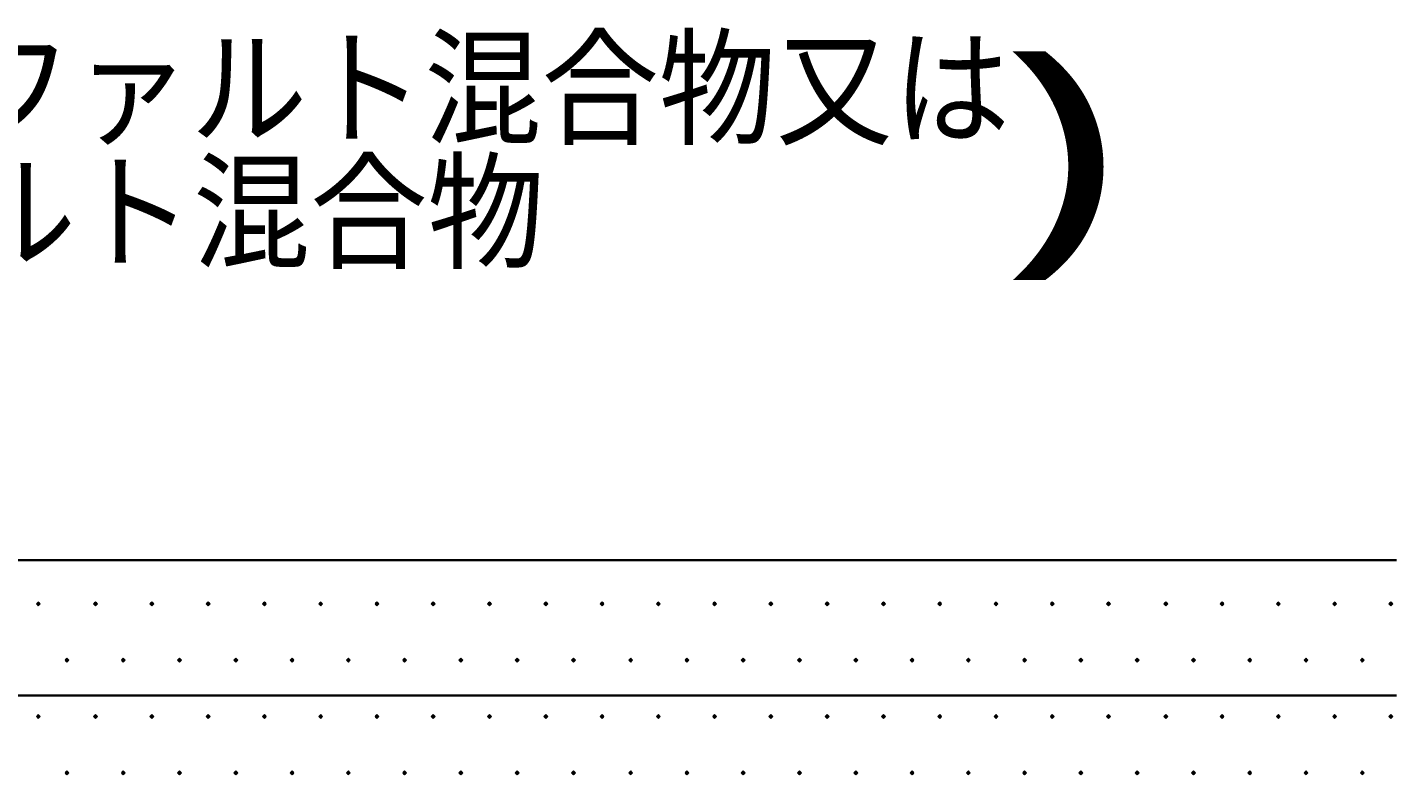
# Model space of a CAD drawing. Header units: millimetres. Extents: x 0 to 420, y 0 to 297.
# Drawn here: x 174.3 to 204.68, y 129.94 to 146.53 of the extents above; entities that cross this region are included whole.
import ezdxf
from ezdxf.enums import TextEntityAlignment as Align

# ---------------------------------------------------------------- set-up
doc = ezdxf.new("R2010")
doc.units = ezdxf.units.MM
doc.styles.add('kst32b', font='NotoSansJP-Variable.ttf')

msp = doc.modelspace()

# ---------------------------------------------------------------- hatches: boundary and pattern name
for points in [[(174.54, 133.773), (174.519, 133.752), (174.498, 133.731), (174.519, 133.71), (174.54, 133.689), (174.562, 133.71), (174.583, 133.731), (174.562, 133.752), (174.54, 133.773)], [(175.81, 133.773), (175.789, 133.752), (175.768, 133.731), (175.789, 133.71), (175.81, 133.689), (175.832, 133.71), (175.853, 133.731), (175.832, 133.752), (175.81, 133.773)], [(177.059, 133.773), (177.038, 133.752), (177.017, 133.731), (177.038, 133.71), (177.059, 133.689), (177.08, 133.71), (177.102, 133.731), (177.08, 133.752), (177.059, 133.773)], [(178.308, 133.773), (178.287, 133.752), (178.266, 133.731), (178.287, 133.71), (178.308, 133.689), (178.329, 133.71), (178.35, 133.731), (178.329, 133.752), (178.308, 133.773)], [(179.557, 133.773), (179.536, 133.752), (179.514, 133.731), (179.536, 133.71), (179.557, 133.689), (179.578, 133.71), (179.599, 133.731), (179.578, 133.752), (179.557, 133.773)], [(180.806, 133.773), (180.785, 133.752), (180.763, 133.731), (180.785, 133.71), (180.806, 133.689), (180.827, 133.71), (180.848, 133.731), (180.827, 133.752), (180.806, 133.773)], [(182.054, 133.773), (182.033, 133.752), (182.012, 133.731), (182.033, 133.71), (182.054, 133.689), (182.076, 133.71), (182.097, 133.731), (182.076, 133.752), (182.054, 133.773)], [(183.303, 133.773), (183.282, 133.752), (183.261, 133.731), (183.282, 133.71), (183.303, 133.689), (183.325, 133.71), (183.346, 133.731), (183.325, 133.752), (183.303, 133.773)], [(184.552, 133.773), (184.531, 133.752), (184.51, 133.731), (184.531, 133.71), (184.552, 133.689), (184.573, 133.71), (184.595, 133.731), (184.573, 133.752), (184.552, 133.773)], [(185.801, 133.773), (185.78, 133.752), (185.759, 133.731), (185.78, 133.71), (185.801, 133.689), (185.822, 133.71), (185.843, 133.731), (185.822, 133.752), (185.801, 133.773)], [(187.05, 133.773), (187.029, 133.752), (187.008, 133.731), (187.029, 133.71), (187.05, 133.689), (187.071, 133.71), (187.092, 133.731), (187.071, 133.752), (187.05, 133.773)], [(188.299, 133.773), (188.278, 133.752), (188.256, 133.731), (188.278, 133.71), (188.299, 133.689), (188.32, 133.71), (188.341, 133.731), (188.32, 133.752), (188.299, 133.773)], [(189.547, 133.773), (189.526, 133.752), (189.505, 133.731), (189.526, 133.71), (189.547, 133.689), (189.569, 133.71), (189.59, 133.731), (189.569, 133.752), (189.547, 133.773)], [(190.796, 133.773), (190.775, 133.752), (190.754, 133.731), (190.775, 133.71), (190.796, 133.689), (190.818, 133.71), (190.839, 133.731), (190.818, 133.752), (190.796, 133.773)], [(192.045, 133.773), (192.024, 133.752), (192.003, 133.731), (192.024, 133.71), (192.045, 133.689), (192.066, 133.71), (192.087, 133.731), (192.066, 133.752), (192.045, 133.773)], [(193.294, 133.773), (193.273, 133.752), (193.252, 133.731), (193.273, 133.71), (193.294, 133.689), (193.315, 133.71), (193.336, 133.731), (193.315, 133.752), (193.294, 133.773)], [(194.543, 133.773), (194.522, 133.752), (194.501, 133.731), (194.522, 133.71), (194.543, 133.689), (194.564, 133.71), (194.585, 133.731), (194.564, 133.752), (194.543, 133.773)], [(195.792, 133.773), (195.771, 133.752), (195.749, 133.731), (195.771, 133.71), (195.792, 133.689), (195.813, 133.71), (195.834, 133.731), (195.813, 133.752), (195.792, 133.773)], [(197.041, 133.773), (197.019, 133.752), (196.998, 133.731), (197.019, 133.71), (197.041, 133.689), (197.062, 133.71), (197.083, 133.731), (197.062, 133.752), (197.041, 133.773)], [(198.289, 133.773), (198.268, 133.752), (198.247, 133.731), (198.268, 133.71), (198.289, 133.689), (198.311, 133.71), (198.332, 133.731), (198.311, 133.752), (198.289, 133.773)], [(199.559, 133.773), (199.538, 133.752), (199.517, 133.731), (199.538, 133.71), (199.559, 133.689), (199.58, 133.71), (199.602, 133.731), (199.58, 133.752), (199.559, 133.773)], [(200.808, 133.773), (200.787, 133.752), (200.766, 133.731), (200.787, 133.71), (200.808, 133.689), (200.829, 133.71), (200.851, 133.731), (200.829, 133.752), (200.808, 133.773)], [(202.057, 133.773), (202.036, 133.752), (202.015, 133.731), (202.036, 133.71), (202.057, 133.689), (202.078, 133.71), (202.099, 133.731), (202.078, 133.752), (202.057, 133.773)], [(203.306, 133.773), (203.285, 133.752), (203.263, 133.731), (203.285, 133.71), (203.306, 133.689), (203.327, 133.71), (203.348, 133.731), (203.327, 133.752), (203.306, 133.773)], [(204.555, 133.773), (204.534, 133.752), (204.512, 133.731), (204.534, 133.71), (204.555, 133.689), (204.576, 133.71), (204.597, 133.731), (204.576, 133.752), (204.555, 133.773)], [(175.175, 132.525), (175.154, 132.503), (175.133, 132.482), (175.154, 132.461), (175.175, 132.44), (175.196, 132.461), (175.218, 132.482), (175.196, 132.503), (175.175, 132.525)], [(176.424, 132.525), (176.403, 132.503), (176.382, 132.482), (176.403, 132.461), (176.424, 132.44), (176.445, 132.461), (176.467, 132.482), (176.445, 132.503), (176.424, 132.525)], [(177.673, 132.525), (177.652, 132.503), (177.631, 132.482), (177.652, 132.461), (177.673, 132.44), (177.694, 132.461), (177.715, 132.482), (177.694, 132.503), (177.673, 132.525)], [(178.922, 132.525), (178.901, 132.503), (178.879, 132.482), (178.901, 132.461), (178.922, 132.44), (178.943, 132.461), (178.964, 132.482), (178.943, 132.503), (178.922, 132.525)], [(180.171, 132.525), (180.15, 132.503), (180.128, 132.482), (180.15, 132.461), (180.171, 132.44), (180.192, 132.461), (180.213, 132.482), (180.192, 132.503), (180.171, 132.525)], [(181.42, 132.525), (181.398, 132.503), (181.377, 132.482), (181.398, 132.461), (181.42, 132.44), (181.441, 132.461), (181.462, 132.482), (181.441, 132.503), (181.42, 132.525)], [(182.668, 132.525), (182.647, 132.503), (182.626, 132.482), (182.647, 132.461), (182.668, 132.44), (182.689, 132.461), (182.711, 132.482), (182.689, 132.503), (182.668, 132.525)], [(183.917, 132.525), (183.896, 132.503), (183.875, 132.482), (183.896, 132.461), (183.917, 132.44), (183.938, 132.461), (183.96, 132.482), (183.938, 132.503), (183.917, 132.525)], [(185.166, 132.525), (185.145, 132.503), (185.124, 132.482), (185.145, 132.461), (185.166, 132.44), (185.187, 132.461), (185.208, 132.482), (185.187, 132.503), (185.166, 132.525)], [(186.415, 132.525), (186.394, 132.503), (186.372, 132.482), (186.394, 132.461), (186.415, 132.44), (186.436, 132.461), (186.457, 132.482), (186.436, 132.503), (186.415, 132.525)], [(187.685, 132.525), (187.664, 132.503), (187.643, 132.482), (187.664, 132.461), (187.685, 132.44), (187.706, 132.461), (187.727, 132.482), (187.706, 132.503), (187.685, 132.525)], [(188.934, 132.525), (188.912, 132.503), (188.891, 132.482), (188.912, 132.461), (188.934, 132.44), (188.955, 132.461), (188.976, 132.482), (188.955, 132.503), (188.934, 132.525)], [(190.183, 132.525), (190.161, 132.503), (190.14, 132.482), (190.161, 132.461), (190.183, 132.44), (190.204, 132.461), (190.225, 132.482), (190.204, 132.503), (190.183, 132.525)], [(191.431, 132.525), (191.41, 132.503), (191.389, 132.482), (191.41, 132.461), (191.431, 132.44), (191.453, 132.461), (191.474, 132.482), (191.453, 132.503), (191.431, 132.525)], [(192.68, 132.525), (192.659, 132.503), (192.638, 132.482), (192.659, 132.461), (192.68, 132.44), (192.701, 132.461), (192.722, 132.482), (192.701, 132.503), (192.68, 132.525)], [(193.929, 132.525), (193.908, 132.503), (193.887, 132.482), (193.908, 132.461), (193.929, 132.44), (193.95, 132.461), (193.971, 132.482), (193.95, 132.503), (193.929, 132.525)], [(195.178, 132.525), (195.157, 132.503), (195.136, 132.482), (195.157, 132.461), (195.178, 132.44), (195.199, 132.461), (195.22, 132.482), (195.199, 132.503), (195.178, 132.525)], [(196.427, 132.525), (196.405, 132.503), (196.384, 132.482), (196.405, 132.461), (196.427, 132.44), (196.448, 132.461), (196.469, 132.482), (196.448, 132.503), (196.427, 132.525)], [(197.676, 132.525), (197.654, 132.503), (197.633, 132.482), (197.654, 132.461), (197.676, 132.44), (197.697, 132.461), (197.718, 132.482), (197.697, 132.503), (197.676, 132.525)], [(198.924, 132.525), (198.903, 132.503), (198.882, 132.482), (198.903, 132.461), (198.924, 132.44), (198.946, 132.461), (198.967, 132.482), (198.946, 132.503), (198.924, 132.525)], [(200.173, 132.525), (200.152, 132.503), (200.131, 132.482), (200.152, 132.461), (200.173, 132.44), (200.194, 132.461), (200.216, 132.482), (200.194, 132.503), (200.173, 132.525)], [(201.422, 132.525), (201.401, 132.503), (201.38, 132.482), (201.401, 132.461), (201.422, 132.44), (201.443, 132.461), (201.464, 132.482), (201.443, 132.503), (201.422, 132.525)], [(202.671, 132.525), (202.65, 132.503), (202.629, 132.482), (202.65, 132.461), (202.671, 132.44), (202.692, 132.461), (202.713, 132.482), (202.692, 132.503), (202.671, 132.525)], [(203.92, 132.525), (203.899, 132.503), (203.877, 132.482), (203.899, 132.461), (203.92, 132.44), (203.941, 132.461), (203.962, 132.482), (203.941, 132.503), (203.92, 132.525)], [(174.54, 131.276), (174.519, 131.254), (174.498, 131.233), (174.519, 131.212), (174.54, 131.191), (174.562, 131.212), (174.583, 131.233), (174.562, 131.254), (174.54, 131.276)], [(175.81, 131.276), (175.789, 131.254), (175.768, 131.233), (175.789, 131.212), (175.81, 131.191), (175.832, 131.212), (175.853, 131.233), (175.832, 131.254), (175.81, 131.276)], [(177.059, 131.276), (177.038, 131.254), (177.017, 131.233), (177.038, 131.212), (177.059, 131.191), (177.08, 131.212), (177.102, 131.233), (177.08, 131.254), (177.059, 131.276)], [(178.308, 131.276), (178.287, 131.254), (178.266, 131.233), (178.287, 131.212), (178.308, 131.191), (178.329, 131.212), (178.35, 131.233), (178.329, 131.254), (178.308, 131.276)], [(179.557, 131.276), (179.536, 131.254), (179.514, 131.233), (179.536, 131.212), (179.557, 131.191), (179.578, 131.212), (179.599, 131.233), (179.578, 131.254), (179.557, 131.276)], [(180.806, 131.276), (180.785, 131.254), (180.763, 131.233), (180.785, 131.212), (180.806, 131.191), (180.827, 131.212), (180.848, 131.233), (180.827, 131.254), (180.806, 131.276)], [(182.054, 131.276), (182.033, 131.254), (182.012, 131.233), (182.033, 131.212), (182.054, 131.191), (182.076, 131.212), (182.097, 131.233), (182.076, 131.254), (182.054, 131.276)], [(183.303, 131.276), (183.282, 131.254), (183.261, 131.233), (183.282, 131.212), (183.303, 131.191), (183.325, 131.212), (183.346, 131.233), (183.325, 131.254), (183.303, 131.276)], [(184.552, 131.276), (184.531, 131.254), (184.51, 131.233), (184.531, 131.212), (184.552, 131.191), (184.573, 131.212), (184.595, 131.233), (184.573, 131.254), (184.552, 131.276)], [(185.801, 131.276), (185.78, 131.254), (185.759, 131.233), (185.78, 131.212), (185.801, 131.191), (185.822, 131.212), (185.843, 131.233), (185.822, 131.254), (185.801, 131.276)], [(187.05, 131.276), (187.029, 131.254), (187.008, 131.233), (187.029, 131.212), (187.05, 131.191), (187.071, 131.212), (187.092, 131.233), (187.071, 131.254), (187.05, 131.276)], [(188.299, 131.276), (188.278, 131.254), (188.256, 131.233), (188.278, 131.212), (188.299, 131.191), (188.32, 131.212), (188.341, 131.233), (188.32, 131.254), (188.299, 131.276)], [(189.547, 131.276), (189.526, 131.254), (189.505, 131.233), (189.526, 131.212), (189.547, 131.191), (189.569, 131.212), (189.59, 131.233), (189.569, 131.254), (189.547, 131.276)], [(190.796, 131.276), (190.775, 131.254), (190.754, 131.233), (190.775, 131.212), (190.796, 131.191), (190.818, 131.212), (190.839, 131.233), (190.818, 131.254), (190.796, 131.276)], [(192.045, 131.276), (192.024, 131.254), (192.003, 131.233), (192.024, 131.212), (192.045, 131.191), (192.066, 131.212), (192.087, 131.233), (192.066, 131.254), (192.045, 131.276)], [(193.294, 131.276), (193.273, 131.254), (193.252, 131.233), (193.273, 131.212), (193.294, 131.191), (193.315, 131.212), (193.336, 131.233), (193.315, 131.254), (193.294, 131.276)], [(194.543, 131.276), (194.522, 131.254), (194.501, 131.233), (194.522, 131.212), (194.543, 131.191), (194.564, 131.212), (194.585, 131.233), (194.564, 131.254), (194.543, 131.276)], [(195.792, 131.276), (195.771, 131.254), (195.749, 131.233), (195.771, 131.212), (195.792, 131.191), (195.813, 131.212), (195.834, 131.233), (195.813, 131.254), (195.792, 131.276)], [(197.041, 131.276), (197.019, 131.254), (196.998, 131.233), (197.019, 131.212), (197.041, 131.191), (197.062, 131.212), (197.083, 131.233), (197.062, 131.254), (197.041, 131.276)], [(198.289, 131.276), (198.268, 131.254), (198.247, 131.233), (198.268, 131.212), (198.289, 131.191), (198.311, 131.212), (198.332, 131.233), (198.311, 131.254), (198.289, 131.276)], [(199.559, 131.276), (199.538, 131.254), (199.517, 131.233), (199.538, 131.212), (199.559, 131.191), (199.58, 131.212), (199.602, 131.233), (199.58, 131.254), (199.559, 131.276)], [(200.808, 131.276), (200.787, 131.254), (200.766, 131.233), (200.787, 131.212), (200.808, 131.191), (200.829, 131.212), (200.851, 131.233), (200.829, 131.254), (200.808, 131.276)], [(202.057, 131.276), (202.036, 131.254), (202.015, 131.233), (202.036, 131.212), (202.057, 131.191), (202.078, 131.212), (202.099, 131.233), (202.078, 131.254), (202.057, 131.276)], [(203.306, 131.276), (203.285, 131.254), (203.263, 131.233), (203.285, 131.212), (203.306, 131.191), (203.327, 131.212), (203.348, 131.233), (203.327, 131.254), (203.306, 131.276)], [(204.555, 131.276), (204.534, 131.254), (204.512, 131.233), (204.534, 131.212), (204.555, 131.191), (204.576, 131.212), (204.597, 131.233), (204.576, 131.254), (204.555, 131.276)], [(175.175, 130.027), (175.154, 130.006), (175.133, 129.984), (175.154, 129.963), (175.175, 129.942), (175.196, 129.963), (175.218, 129.984), (175.196, 130.006), (175.175, 130.027)], [(176.424, 130.027), (176.403, 130.006), (176.382, 129.984), (176.403, 129.963), (176.424, 129.942), (176.445, 129.963), (176.467, 129.984), (176.445, 130.006), (176.424, 130.027)], [(177.673, 130.027), (177.652, 130.006), (177.631, 129.984), (177.652, 129.963), (177.673, 129.942), (177.694, 129.963), (177.715, 129.984), (177.694, 130.006), (177.673, 130.027)], [(178.922, 130.027), (178.901, 130.006), (178.879, 129.984), (178.901, 129.963), (178.922, 129.942), (178.943, 129.963), (178.964, 129.984), (178.943, 130.006), (178.922, 130.027)], [(180.171, 130.027), (180.15, 130.006), (180.128, 129.984), (180.15, 129.963), (180.171, 129.942), (180.192, 129.963), (180.213, 129.984), (180.192, 130.006), (180.171, 130.027)], [(181.42, 130.027), (181.398, 130.006), (181.377, 129.984), (181.398, 129.963), (181.42, 129.942), (181.441, 129.963), (181.462, 129.984), (181.441, 130.006), (181.42, 130.027)], [(182.668, 130.027), (182.647, 130.006), (182.626, 129.984), (182.647, 129.963), (182.668, 129.942), (182.689, 129.963), (182.711, 129.984), (182.689, 130.006), (182.668, 130.027)], [(183.917, 130.027), (183.896, 130.006), (183.875, 129.984), (183.896, 129.963), (183.917, 129.942), (183.938, 129.963), (183.96, 129.984), (183.938, 130.006), (183.917, 130.027)], [(185.166, 130.027), (185.145, 130.006), (185.124, 129.984), (185.145, 129.963), (185.166, 129.942), (185.187, 129.963), (185.208, 129.984), (185.187, 130.006), (185.166, 130.027)], [(186.415, 130.027), (186.394, 130.006), (186.372, 129.984), (186.394, 129.963), (186.415, 129.942), (186.436, 129.963), (186.457, 129.984), (186.436, 130.006), (186.415, 130.027)], [(187.685, 130.027), (187.664, 130.006), (187.643, 129.984), (187.664, 129.963), (187.685, 129.942), (187.706, 129.963), (187.727, 129.984), (187.706, 130.006), (187.685, 130.027)], [(188.934, 130.027), (188.912, 130.006), (188.891, 129.984), (188.912, 129.963), (188.934, 129.942), (188.955, 129.963), (188.976, 129.984), (188.955, 130.006), (188.934, 130.027)], [(190.183, 130.027), (190.161, 130.006), (190.14, 129.984), (190.161, 129.963), (190.183, 129.942), (190.204, 129.963), (190.225, 129.984), (190.204, 130.006), (190.183, 130.027)], [(191.431, 130.027), (191.41, 130.006), (191.389, 129.984), (191.41, 129.963), (191.431, 129.942), (191.453, 129.963), (191.474, 129.984), (191.453, 130.006), (191.431, 130.027)], [(192.68, 130.027), (192.659, 130.006), (192.638, 129.984), (192.659, 129.963), (192.68, 129.942), (192.701, 129.963), (192.722, 129.984), (192.701, 130.006), (192.68, 130.027)], [(193.929, 130.027), (193.908, 130.006), (193.887, 129.984), (193.908, 129.963), (193.929, 129.942), (193.95, 129.963), (193.971, 129.984), (193.95, 130.006), (193.929, 130.027)], [(195.178, 130.027), (195.157, 130.006), (195.136, 129.984), (195.157, 129.963), (195.178, 129.942), (195.199, 129.963), (195.22, 129.984), (195.199, 130.006), (195.178, 130.027)], [(196.427, 130.027), (196.405, 130.006), (196.384, 129.984), (196.405, 129.963), (196.427, 129.942), (196.448, 129.963), (196.469, 129.984), (196.448, 130.006), (196.427, 130.027)], [(197.676, 130.027), (197.654, 130.006), (197.633, 129.984), (197.654, 129.963), (197.676, 129.942), (197.697, 129.963), (197.718, 129.984), (197.697, 130.006), (197.676, 130.027)], [(198.924, 130.027), (198.903, 130.006), (198.882, 129.984), (198.903, 129.963), (198.924, 129.942), (198.946, 129.963), (198.967, 129.984), (198.946, 130.006), (198.924, 130.027)], [(200.173, 130.027), (200.152, 130.006), (200.131, 129.984), (200.152, 129.963), (200.173, 129.942), (200.194, 129.963), (200.216, 129.984), (200.194, 130.006), (200.173, 130.027)], [(201.422, 130.027), (201.401, 130.006), (201.38, 129.984), (201.401, 129.963), (201.422, 129.942), (201.443, 129.963), (201.464, 129.984), (201.443, 130.006), (201.422, 130.027)], [(202.671, 130.027), (202.65, 130.006), (202.629, 129.984), (202.65, 129.963), (202.671, 129.942), (202.692, 129.963), (202.713, 129.984), (202.692, 130.006), (202.671, 130.027)], [(203.92, 130.027), (203.899, 130.006), (203.877, 129.984), (203.899, 129.963), (203.92, 129.942), (203.941, 129.963), (203.962, 129.984), (203.941, 130.006), (203.92, 130.027)]]:
    msp.add_hatch(color=7).paths.add_polyline_path(points)

# ---------------------------------------------------------------- linework, layer by layer
at = {"lineweight": 30}
for points in [[(133.689, 134.705), (204.682, 134.705)], [(133.689, 131.699), (204.682, 131.699)]]:
    msp.add_lwpolyline(points, dxfattribs=at)
at = {"lineweight": 0}
for points in [[(174.54, 133.773), (174.519, 133.752), (174.498, 133.731), (174.519, 133.71), (174.54, 133.689), (174.562, 133.71), (174.583, 133.731), (174.562, 133.752)], [(175.81, 133.773), (175.789, 133.752), (175.768, 133.731), (175.789, 133.71), (175.81, 133.689), (175.832, 133.71), (175.853, 133.731), (175.832, 133.752)], [(177.059, 133.773), (177.038, 133.752), (177.017, 133.731), (177.038, 133.71), (177.059, 133.689), (177.08, 133.71), (177.102, 133.731), (177.08, 133.752)], [(178.308, 133.773), (178.287, 133.752), (178.266, 133.731), (178.287, 133.71), (178.308, 133.689), (178.329, 133.71), (178.35, 133.731), (178.329, 133.752)], [(179.557, 133.773), (179.536, 133.752), (179.514, 133.731), (179.536, 133.71), (179.557, 133.689), (179.578, 133.71), (179.599, 133.731), (179.578, 133.752)], [(180.806, 133.773), (180.785, 133.752), (180.763, 133.731), (180.785, 133.71), (180.806, 133.689), (180.827, 133.71), (180.848, 133.731), (180.827, 133.752)], [(182.054, 133.773), (182.033, 133.752), (182.012, 133.731), (182.033, 133.71), (182.054, 133.689), (182.076, 133.71), (182.097, 133.731), (182.076, 133.752)], [(183.303, 133.773), (183.282, 133.752), (183.261, 133.731), (183.282, 133.71), (183.303, 133.689), (183.325, 133.71), (183.346, 133.731), (183.325, 133.752)], [(184.552, 133.773), (184.531, 133.752), (184.51, 133.731), (184.531, 133.71), (184.552, 133.689), (184.573, 133.71), (184.595, 133.731), (184.573, 133.752)], [(185.801, 133.773), (185.78, 133.752), (185.759, 133.731), (185.78, 133.71), (185.801, 133.689), (185.822, 133.71), (185.843, 133.731), (185.822, 133.752)], [(187.05, 133.773), (187.029, 133.752), (187.008, 133.731), (187.029, 133.71), (187.05, 133.689), (187.071, 133.71), (187.092, 133.731), (187.071, 133.752)], [(188.299, 133.773), (188.278, 133.752), (188.256, 133.731), (188.278, 133.71), (188.299, 133.689), (188.32, 133.71), (188.341, 133.731), (188.32, 133.752)], [(189.547, 133.773), (189.526, 133.752), (189.505, 133.731), (189.526, 133.71), (189.547, 133.689), (189.569, 133.71), (189.59, 133.731), (189.569, 133.752)], [(190.796, 133.773), (190.775, 133.752), (190.754, 133.731), (190.775, 133.71), (190.796, 133.689), (190.818, 133.71), (190.839, 133.731), (190.818, 133.752)], [(192.045, 133.773), (192.024, 133.752), (192.003, 133.731), (192.024, 133.71), (192.045, 133.689), (192.066, 133.71), (192.087, 133.731), (192.066, 133.752)], [(193.294, 133.773), (193.273, 133.752), (193.252, 133.731), (193.273, 133.71), (193.294, 133.689), (193.315, 133.71), (193.336, 133.731), (193.315, 133.752)], [(194.543, 133.773), (194.522, 133.752), (194.501, 133.731), (194.522, 133.71), (194.543, 133.689), (194.564, 133.71), (194.585, 133.731), (194.564, 133.752)], [(195.792, 133.773), (195.771, 133.752), (195.749, 133.731), (195.771, 133.71), (195.792, 133.689), (195.813, 133.71), (195.834, 133.731), (195.813, 133.752)], [(197.041, 133.773), (197.019, 133.752), (196.998, 133.731), (197.019, 133.71), (197.041, 133.689), (197.062, 133.71), (197.083, 133.731), (197.062, 133.752)], [(198.289, 133.773), (198.268, 133.752), (198.247, 133.731), (198.268, 133.71), (198.289, 133.689), (198.311, 133.71), (198.332, 133.731), (198.311, 133.752)], [(199.559, 133.773), (199.538, 133.752), (199.517, 133.731), (199.538, 133.71), (199.559, 133.689), (199.58, 133.71), (199.602, 133.731), (199.58, 133.752)], [(200.808, 133.773), (200.787, 133.752), (200.766, 133.731), (200.787, 133.71), (200.808, 133.689), (200.829, 133.71), (200.851, 133.731), (200.829, 133.752)], [(202.057, 133.773), (202.036, 133.752), (202.015, 133.731), (202.036, 133.71), (202.057, 133.689), (202.078, 133.71), (202.099, 133.731), (202.078, 133.752)], [(203.306, 133.773), (203.285, 133.752), (203.263, 133.731), (203.285, 133.71), (203.306, 133.689), (203.327, 133.71), (203.348, 133.731), (203.327, 133.752)], [(204.555, 133.773), (204.534, 133.752), (204.512, 133.731), (204.534, 133.71), (204.555, 133.689), (204.576, 133.71), (204.597, 133.731), (204.576, 133.752)], [(175.175, 132.525), (175.154, 132.503), (175.133, 132.482), (175.154, 132.461), (175.175, 132.44), (175.196, 132.461), (175.218, 132.482), (175.196, 132.503)], [(176.424, 132.525), (176.403, 132.503), (176.382, 132.482), (176.403, 132.461), (176.424, 132.44), (176.445, 132.461), (176.467, 132.482), (176.445, 132.503)], [(177.673, 132.525), (177.652, 132.503), (177.631, 132.482), (177.652, 132.461), (177.673, 132.44), (177.694, 132.461), (177.715, 132.482), (177.694, 132.503)], [(178.922, 132.525), (178.901, 132.503), (178.879, 132.482), (178.901, 132.461), (178.922, 132.44), (178.943, 132.461), (178.964, 132.482), (178.943, 132.503)], [(180.171, 132.525), (180.15, 132.503), (180.128, 132.482), (180.15, 132.461), (180.171, 132.44), (180.192, 132.461), (180.213, 132.482), (180.192, 132.503)], [(181.42, 132.525), (181.398, 132.503), (181.377, 132.482), (181.398, 132.461), (181.42, 132.44), (181.441, 132.461), (181.462, 132.482), (181.441, 132.503)], [(182.668, 132.525), (182.647, 132.503), (182.626, 132.482), (182.647, 132.461), (182.668, 132.44), (182.689, 132.461), (182.711, 132.482), (182.689, 132.503)], [(183.917, 132.525), (183.896, 132.503), (183.875, 132.482), (183.896, 132.461), (183.917, 132.44), (183.938, 132.461), (183.96, 132.482), (183.938, 132.503)], [(185.166, 132.525), (185.145, 132.503), (185.124, 132.482), (185.145, 132.461), (185.166, 132.44), (185.187, 132.461), (185.208, 132.482), (185.187, 132.503)], [(186.415, 132.525), (186.394, 132.503), (186.372, 132.482), (186.394, 132.461), (186.415, 132.44), (186.436, 132.461), (186.457, 132.482), (186.436, 132.503)], [(187.685, 132.525), (187.664, 132.503), (187.643, 132.482), (187.664, 132.461), (187.685, 132.44), (187.706, 132.461), (187.727, 132.482), (187.706, 132.503)], [(188.934, 132.525), (188.912, 132.503), (188.891, 132.482), (188.912, 132.461), (188.934, 132.44), (188.955, 132.461), (188.976, 132.482), (188.955, 132.503)], [(190.183, 132.525), (190.161, 132.503), (190.14, 132.482), (190.161, 132.461), (190.183, 132.44), (190.204, 132.461), (190.225, 132.482), (190.204, 132.503)], [(191.431, 132.525), (191.41, 132.503), (191.389, 132.482), (191.41, 132.461), (191.431, 132.44), (191.453, 132.461), (191.474, 132.482), (191.453, 132.503)], [(192.68, 132.525), (192.659, 132.503), (192.638, 132.482), (192.659, 132.461), (192.68, 132.44), (192.701, 132.461), (192.722, 132.482), (192.701, 132.503)], [(193.929, 132.525), (193.908, 132.503), (193.887, 132.482), (193.908, 132.461), (193.929, 132.44), (193.95, 132.461), (193.971, 132.482), (193.95, 132.503)], [(195.178, 132.525), (195.157, 132.503), (195.136, 132.482), (195.157, 132.461), (195.178, 132.44), (195.199, 132.461), (195.22, 132.482), (195.199, 132.503)], [(196.427, 132.525), (196.405, 132.503), (196.384, 132.482), (196.405, 132.461), (196.427, 132.44), (196.448, 132.461), (196.469, 132.482), (196.448, 132.503)], [(197.676, 132.525), (197.654, 132.503), (197.633, 132.482), (197.654, 132.461), (197.676, 132.44), (197.697, 132.461), (197.718, 132.482), (197.697, 132.503)], [(198.924, 132.525), (198.903, 132.503), (198.882, 132.482), (198.903, 132.461), (198.924, 132.44), (198.946, 132.461), (198.967, 132.482), (198.946, 132.503)], [(200.173, 132.525), (200.152, 132.503), (200.131, 132.482), (200.152, 132.461), (200.173, 132.44), (200.194, 132.461), (200.216, 132.482), (200.194, 132.503)], [(201.422, 132.525), (201.401, 132.503), (201.38, 132.482), (201.401, 132.461), (201.422, 132.44), (201.443, 132.461), (201.464, 132.482), (201.443, 132.503)], [(202.671, 132.525), (202.65, 132.503), (202.629, 132.482), (202.65, 132.461), (202.671, 132.44), (202.692, 132.461), (202.713, 132.482), (202.692, 132.503)], [(203.92, 132.525), (203.899, 132.503), (203.877, 132.482), (203.899, 132.461), (203.92, 132.44), (203.941, 132.461), (203.962, 132.482), (203.941, 132.503)], [(174.54, 131.276), (174.519, 131.254), (174.498, 131.233), (174.519, 131.212), (174.54, 131.191), (174.562, 131.212), (174.583, 131.233), (174.562, 131.254)], [(175.81, 131.276), (175.789, 131.254), (175.768, 131.233), (175.789, 131.212), (175.81, 131.191), (175.832, 131.212), (175.853, 131.233), (175.832, 131.254)], [(177.059, 131.276), (177.038, 131.254), (177.017, 131.233), (177.038, 131.212), (177.059, 131.191), (177.08, 131.212), (177.102, 131.233), (177.08, 131.254)], [(178.308, 131.276), (178.287, 131.254), (178.266, 131.233), (178.287, 131.212), (178.308, 131.191), (178.329, 131.212), (178.35, 131.233), (178.329, 131.254)], [(179.557, 131.276), (179.536, 131.254), (179.514, 131.233), (179.536, 131.212), (179.557, 131.191), (179.578, 131.212), (179.599, 131.233), (179.578, 131.254)], [(180.806, 131.276), (180.785, 131.254), (180.763, 131.233), (180.785, 131.212), (180.806, 131.191), (180.827, 131.212), (180.848, 131.233), (180.827, 131.254)], [(182.054, 131.276), (182.033, 131.254), (182.012, 131.233), (182.033, 131.212), (182.054, 131.191), (182.076, 131.212), (182.097, 131.233), (182.076, 131.254)], [(183.303, 131.276), (183.282, 131.254), (183.261, 131.233), (183.282, 131.212), (183.303, 131.191), (183.325, 131.212), (183.346, 131.233), (183.325, 131.254)], [(184.552, 131.276), (184.531, 131.254), (184.51, 131.233), (184.531, 131.212), (184.552, 131.191), (184.573, 131.212), (184.595, 131.233), (184.573, 131.254)], [(185.801, 131.276), (185.78, 131.254), (185.759, 131.233), (185.78, 131.212), (185.801, 131.191), (185.822, 131.212), (185.843, 131.233), (185.822, 131.254)], [(187.05, 131.276), (187.029, 131.254), (187.008, 131.233), (187.029, 131.212), (187.05, 131.191), (187.071, 131.212), (187.092, 131.233), (187.071, 131.254)], [(188.299, 131.276), (188.278, 131.254), (188.256, 131.233), (188.278, 131.212), (188.299, 131.191), (188.32, 131.212), (188.341, 131.233), (188.32, 131.254)], [(189.547, 131.276), (189.526, 131.254), (189.505, 131.233), (189.526, 131.212), (189.547, 131.191), (189.569, 131.212), (189.59, 131.233), (189.569, 131.254)], [(190.796, 131.276), (190.775, 131.254), (190.754, 131.233), (190.775, 131.212), (190.796, 131.191), (190.818, 131.212), (190.839, 131.233), (190.818, 131.254)], [(192.045, 131.276), (192.024, 131.254), (192.003, 131.233), (192.024, 131.212), (192.045, 131.191), (192.066, 131.212), (192.087, 131.233), (192.066, 131.254)], [(193.294, 131.276), (193.273, 131.254), (193.252, 131.233), (193.273, 131.212), (193.294, 131.191), (193.315, 131.212), (193.336, 131.233), (193.315, 131.254)], [(194.543, 131.276), (194.522, 131.254), (194.501, 131.233), (194.522, 131.212), (194.543, 131.191), (194.564, 131.212), (194.585, 131.233), (194.564, 131.254)], [(195.792, 131.276), (195.771, 131.254), (195.749, 131.233), (195.771, 131.212), (195.792, 131.191), (195.813, 131.212), (195.834, 131.233), (195.813, 131.254)], [(197.041, 131.276), (197.019, 131.254), (196.998, 131.233), (197.019, 131.212), (197.041, 131.191), (197.062, 131.212), (197.083, 131.233), (197.062, 131.254)], [(198.289, 131.276), (198.268, 131.254), (198.247, 131.233), (198.268, 131.212), (198.289, 131.191), (198.311, 131.212), (198.332, 131.233), (198.311, 131.254)], [(199.559, 131.276), (199.538, 131.254), (199.517, 131.233), (199.538, 131.212), (199.559, 131.191), (199.58, 131.212), (199.602, 131.233), (199.58, 131.254)], [(200.808, 131.276), (200.787, 131.254), (200.766, 131.233), (200.787, 131.212), (200.808, 131.191), (200.829, 131.212), (200.851, 131.233), (200.829, 131.254)], [(202.057, 131.276), (202.036, 131.254), (202.015, 131.233), (202.036, 131.212), (202.057, 131.191), (202.078, 131.212), (202.099, 131.233), (202.078, 131.254)], [(203.306, 131.276), (203.285, 131.254), (203.263, 131.233), (203.285, 131.212), (203.306, 131.191), (203.327, 131.212), (203.348, 131.233), (203.327, 131.254)], [(204.555, 131.276), (204.534, 131.254), (204.512, 131.233), (204.534, 131.212), (204.555, 131.191), (204.576, 131.212), (204.597, 131.233), (204.576, 131.254)], [(175.175, 130.027), (175.154, 130.006), (175.133, 129.984), (175.154, 129.963), (175.175, 129.942), (175.196, 129.963), (175.218, 129.984), (175.196, 130.006)], [(176.424, 130.027), (176.403, 130.006), (176.382, 129.984), (176.403, 129.963), (176.424, 129.942), (176.445, 129.963), (176.467, 129.984), (176.445, 130.006)], [(177.673, 130.027), (177.652, 130.006), (177.631, 129.984), (177.652, 129.963), (177.673, 129.942), (177.694, 129.963), (177.715, 129.984), (177.694, 130.006)], [(178.922, 130.027), (178.901, 130.006), (178.879, 129.984), (178.901, 129.963), (178.922, 129.942), (178.943, 129.963), (178.964, 129.984), (178.943, 130.006)], [(180.171, 130.027), (180.15, 130.006), (180.128, 129.984), (180.15, 129.963), (180.171, 129.942), (180.192, 129.963), (180.213, 129.984), (180.192, 130.006)], [(181.42, 130.027), (181.398, 130.006), (181.377, 129.984), (181.398, 129.963), (181.42, 129.942), (181.441, 129.963), (181.462, 129.984), (181.441, 130.006)], [(182.668, 130.027), (182.647, 130.006), (182.626, 129.984), (182.647, 129.963), (182.668, 129.942), (182.689, 129.963), (182.711, 129.984), (182.689, 130.006)], [(183.917, 130.027), (183.896, 130.006), (183.875, 129.984), (183.896, 129.963), (183.917, 129.942), (183.938, 129.963), (183.96, 129.984), (183.938, 130.006)], [(185.166, 130.027), (185.145, 130.006), (185.124, 129.984), (185.145, 129.963), (185.166, 129.942), (185.187, 129.963), (185.208, 129.984), (185.187, 130.006)], [(186.415, 130.027), (186.394, 130.006), (186.372, 129.984), (186.394, 129.963), (186.415, 129.942), (186.436, 129.963), (186.457, 129.984), (186.436, 130.006)], [(187.685, 130.027), (187.664, 130.006), (187.643, 129.984), (187.664, 129.963), (187.685, 129.942), (187.706, 129.963), (187.727, 129.984), (187.706, 130.006)], [(188.934, 130.027), (188.912, 130.006), (188.891, 129.984), (188.912, 129.963), (188.934, 129.942), (188.955, 129.963), (188.976, 129.984), (188.955, 130.006)], [(190.183, 130.027), (190.161, 130.006), (190.14, 129.984), (190.161, 129.963), (190.183, 129.942), (190.204, 129.963), (190.225, 129.984), (190.204, 130.006)], [(191.431, 130.027), (191.41, 130.006), (191.389, 129.984), (191.41, 129.963), (191.431, 129.942), (191.453, 129.963), (191.474, 129.984), (191.453, 130.006)], [(192.68, 130.027), (192.659, 130.006), (192.638, 129.984), (192.659, 129.963), (192.68, 129.942), (192.701, 129.963), (192.722, 129.984), (192.701, 130.006)], [(193.929, 130.027), (193.908, 130.006), (193.887, 129.984), (193.908, 129.963), (193.929, 129.942), (193.95, 129.963), (193.971, 129.984), (193.95, 130.006)], [(195.178, 130.027), (195.157, 130.006), (195.136, 129.984), (195.157, 129.963), (195.178, 129.942), (195.199, 129.963), (195.22, 129.984), (195.199, 130.006)], [(196.427, 130.027), (196.405, 130.006), (196.384, 129.984), (196.405, 129.963), (196.427, 129.942), (196.448, 129.963), (196.469, 129.984), (196.448, 130.006)], [(197.676, 130.027), (197.654, 130.006), (197.633, 129.984), (197.654, 129.963), (197.676, 129.942), (197.697, 129.963), (197.718, 129.984), (197.697, 130.006)], [(198.924, 130.027), (198.903, 130.006), (198.882, 129.984), (198.903, 129.963), (198.924, 129.942), (198.946, 129.963), (198.967, 129.984), (198.946, 130.006)], [(200.173, 130.027), (200.152, 130.006), (200.131, 129.984), (200.152, 129.963), (200.173, 129.942), (200.194, 129.963), (200.216, 129.984), (200.194, 130.006)], [(201.422, 130.027), (201.401, 130.006), (201.38, 129.984), (201.401, 129.963), (201.422, 129.942), (201.443, 129.963), (201.464, 129.984), (201.443, 130.006)], [(202.671, 130.027), (202.65, 130.006), (202.629, 129.984), (202.65, 129.963), (202.671, 129.942), (202.692, 129.963), (202.713, 129.984), (202.692, 130.006)], [(203.92, 130.027), (203.899, 130.006), (203.877, 129.984), (203.899, 129.963), (203.92, 129.942), (203.941, 129.963), (203.962, 129.984), (203.941, 130.006)]]:
    msp.add_lwpolyline(points, close=True, dxfattribs=at)

# ---------------------------------------------------------------- texts
at = {"style": 'kst32b'}
for s, height, p, p2 in [('再生加熱アスファルト混合物又は', 2.07913, (157.12, 144.145), (196.104, 144.145)), ('(         \u3000    )', 4.15825, (154.347, 141.838), (198.529, 141.838)), ('加熱アスファルト混合物', 2.07913, (157.184, 141.393), (185.772, 141.393))]:
    msp.add_text(s, height=height, dxfattribs=at).set_placement(p, p2, align=Align.FIT)

doc.saveas('drawing.dxf')
